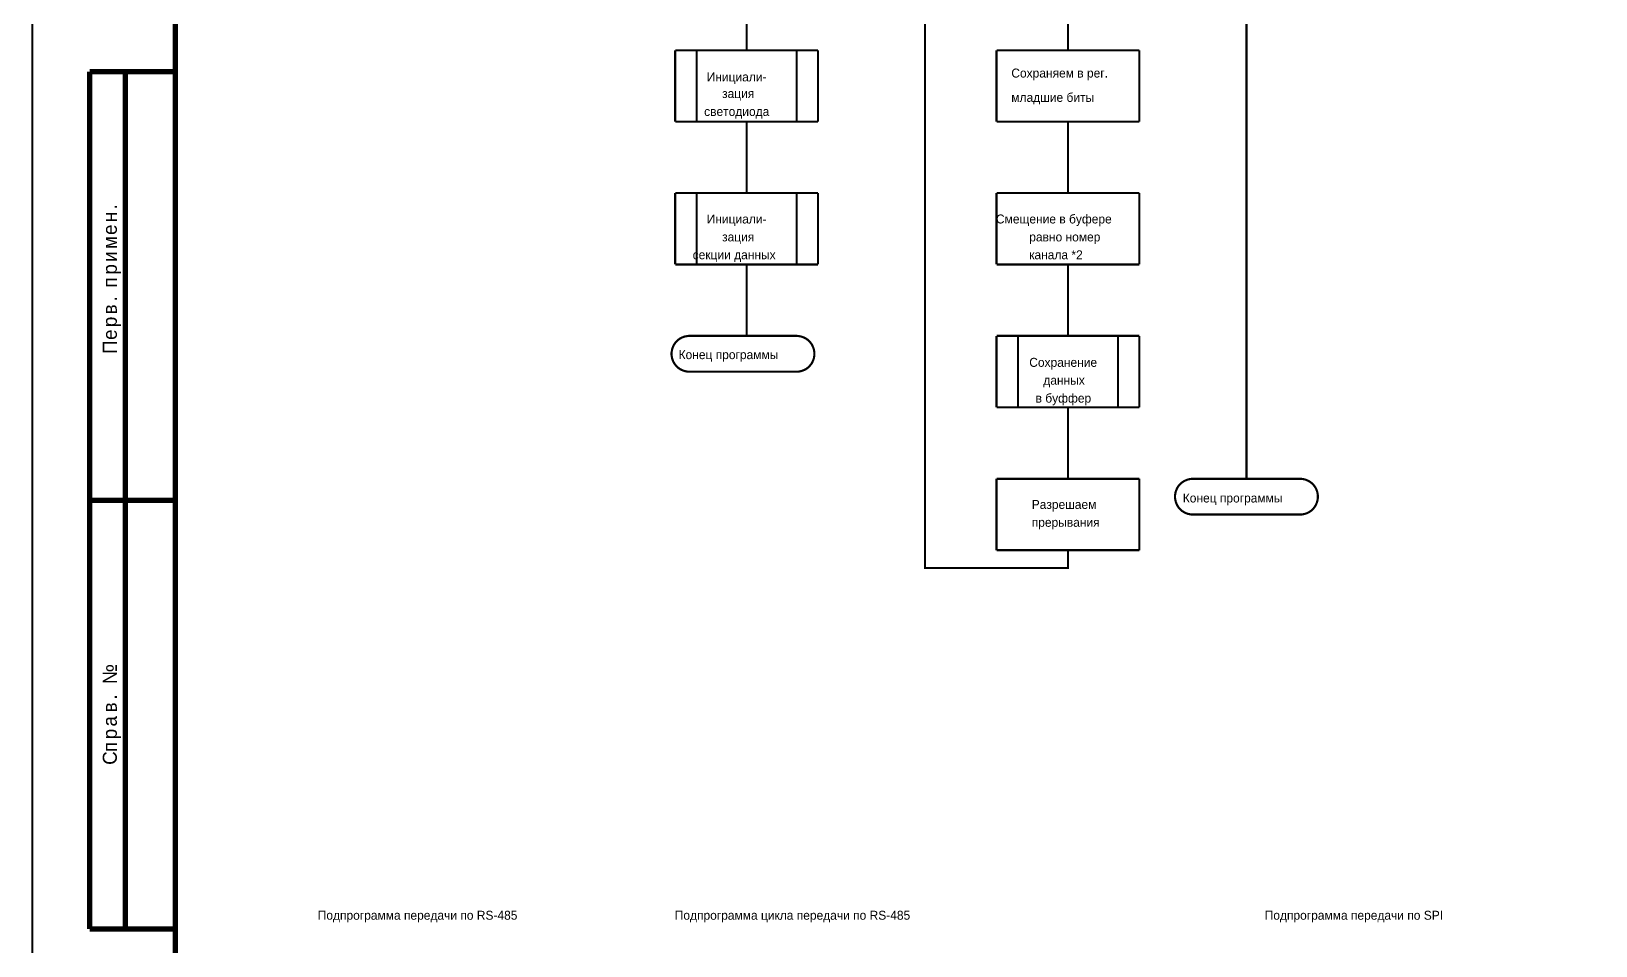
# Model space of a CAD drawing. Header units: inches. Extents: x 0 to 594, y 0 to 420.
# Drawn here: x -0.1 to 218.9, y 169.6 to 297.6 of the extents above; entities that cross this region are included whole.
import ezdxf

# ---------------------------------------------------------------- set-up
doc = ezdxf.new("R2010")
doc.units = ezdxf.units.IN
doc.layers.add('Sheet', color=255, linetype='Continuous')

msp = doc.modelspace()

# ---------------------------------------------------------------- linework, layer by layer
at = {"layer": 'Sheet'}
for points, const_width in [([(0, 419.98), (594, 419.98), (594, 0), (0, 0), (0, 419.98)], 0.3), ([(0, 419.98), (594, 419.98), (594, 0), (0, 0), (0, 419.98)], 0.3), ([(0, 419.98), (0, 0), (594, 0), (594, 419.98), (0, 419.98), (0, 419.98)], 0.0991), ([(0, 419.98), (0, 0), (594, 0), (594, 419.98), (0, 419.98), (0, 419.98)], 0.0991)]:
    msp.add_lwpolyline(points, close=True, dxfattribs=dict(at, const_width=const_width))
for points, const_width in [([(20, 414.98), (20, 4.99)], 0.749), ([(135.01, 369.99), (125, 369.99), (125, 222.5), (145.01, 222.5), (145.01, 225)], 0.3), ([(155.01, 369.99), (170, 369.99), (170, 235)], 0.3), ([(100.01, 304.99), (100.01, 294.99)], 0.3), ([(145.01, 304.99), (145.01, 294.99)], 0.3), ([(90.01, 284.99), (90.01, 294.99)], 0.3), ([(90.01, 294.99), (110.01, 294.99)], 0.3), ([(93.01, 294.99), (93.01, 284.99)], 0.3), ([(107.01, 294.99), (107.01, 284.99)], 0.3), ([(110.01, 294.99), (110.01, 284.99)], 0.3), ([(155.01, 294.99), (135.01, 294.99)], 0.3), ([(135.01, 294.99), (135.01, 285)], 0.3), ([(155.01, 285), (155.01, 294.99)], 0.3), ([(8.01, 171.99), (8.01, 292)], 0.749), ([(8.01, 292), (20, 292)], 0.749), ([(13, 171.99), (13, 292)], 0.749), ([(110.01, 284.99), (90.01, 284.99)], 0.3), ([(100.01, 285), (100.01, 275)], 0.3), ([(135.01, 285), (155.01, 285)], 0.3), ([(145.01, 285), (145.01, 275)], 0.3), ([(90.01, 265), (90.01, 275)], 0.3), ([(90.01, 275), (110.01, 275)], 0.3), ([(93.01, 275), (93.01, 265)], 0.3), ([(107.01, 275), (107.01, 265)], 0.3), ([(110.01, 275), (110.01, 265)], 0.3), ([(155.01, 275), (135.01, 275)], 0.3), ([(135.01, 275), (135.01, 265)], 0.3), ([(155.01, 265), (155.01, 275)], 0.3), ([(110.01, 265), (90.01, 265)], 0.3), ([(100.01, 265), (100.01, 255)], 0.3), ([(135.01, 265), (155.01, 265)], 0.3), ([(145.01, 265), (145.01, 255)], 0.3), ([(92, 255), (91.88, 255), (91.74, 254.99), (91.62, 254.96), (91.5, 254.94), (91.37, 254.92), (91.26, 254.88), (91.14, 254.84), (91.03, 254.8), (90.91, 254.75), (90.81, 254.69), (90.7, 254.64), (90.6, 254.57), (90.51, 254.5), (90.41, 254.43), (90.32, 254.35), (90.23, 254.26), (90.15, 254.18), (90.07, 254.09), (90, 253.99), (89.93, 253.89), (89.86, 253.79), (89.81, 253.69), (89.75, 253.57), (89.7, 253.46), (89.66, 253.35), (89.62, 253.24), (89.58, 253.12), (89.56, 252.99), (89.54, 252.87), (89.51, 252.75), (89.5, 252.62), (89.5, 252.49)], 0.3), ([(92, 255), (107.01, 255)], 0.3), ([(109.5, 252.49), (109.5, 252.62), (109.49, 252.75), (109.47, 252.87), (109.45, 252.99), (109.43, 253.12), (109.39, 253.24), (109.35, 253.35), (109.3, 253.46), (109.26, 253.57), (109.2, 253.69), (109.15, 253.79), (109.08, 253.89), (109.01, 253.99), (108.93, 254.09), (108.86, 254.18), (108.78, 254.26), (108.69, 254.35), (108.6, 254.43), (108.5, 254.5), (108.41, 254.57), (108.31, 254.64), (108.19, 254.69), (108.09, 254.75), (107.98, 254.8), (107.87, 254.84), (107.75, 254.88), (107.63, 254.92), (107.51, 254.94), (107.39, 254.96), (107.26, 254.99), (107.13, 255), (107.01, 255)], 0.3), ([(107.01, 255), (107.01, 255), (107.01, 255), (107.01, 255), (107.01, 255), (107.01, 255), (107.01, 255), (107.01, 255), (107.01, 255), (107.01, 255), (107.01, 255), (107.01, 255), (107.01, 255), (107.01, 255), (107.01, 255), (107.01, 255), (107.01, 255), (107.01, 255), (107.01, 255), (107.01, 255), (107.01, 255), (107.01, 255), (107.01, 255), (107.01, 255), (107.01, 255), (107.01, 255), (107.01, 255), (107.01, 255), (107.01, 255), (107.01, 255), (107.01, 255), (107.01, 255), (107.01, 255)], 0.3), ([(135.01, 245), (135.01, 255)], 0.3), ([(135.01, 255), (155.01, 255)], 0.3), ([(138.01, 255), (138.01, 245)], 0.3), ([(152.01, 255), (152.01, 245)], 0.3), ([(155.01, 255), (155.01, 245)], 0.3), ([(89.5, 252.49), (89.5, 252.37), (89.51, 252.23), (89.54, 252.11), (89.56, 251.98), (89.58, 251.86), (89.62, 251.75), (89.66, 251.63), (89.7, 251.51), (89.75, 251.4), (89.81, 251.3), (89.86, 251.19), (89.93, 251.09), (90, 251), (90.07, 250.9), (90.15, 250.81), (90.23, 250.72), (90.32, 250.64), (90.41, 250.56), (90.51, 250.48), (90.6, 250.42), (90.7, 250.35), (90.81, 250.29), (90.91, 250.24), (91.03, 250.19), (91.14, 250.15), (91.26, 250.1), (91.37, 250.07), (91.5, 250.05), (91.62, 250.02), (91.74, 250), (91.88, 249.99), (92, 249.99)], 0.3), ([(107.01, 249.99), (107.13, 249.99), (107.26, 250), (107.39, 250.02), (107.51, 250.05), (107.63, 250.07), (107.75, 250.1), (107.87, 250.15), (107.98, 250.19), (108.09, 250.24), (108.19, 250.29), (108.31, 250.35), (108.41, 250.42), (108.5, 250.48), (108.6, 250.56), (108.69, 250.64), (108.78, 250.72), (108.86, 250.81), (108.93, 250.9), (109.01, 251), (109.08, 251.09), (109.15, 251.19), (109.2, 251.3), (109.26, 251.4), (109.3, 251.51), (109.35, 251.63), (109.39, 251.75), (109.43, 251.86), (109.45, 251.98), (109.47, 252.11), (109.49, 252.23), (109.5, 252.37), (109.5, 252.49)], 0.3), ([(92, 249.99), (107.01, 249.99)], 0.3), ([(155.01, 245), (135.01, 245)], 0.3), ([(145.01, 245), (145.01, 235)], 0.3), ([(155.01, 235), (135.01, 235)], 0.3), ([(135.01, 235), (135.01, 225)], 0.3), ([(155.01, 225), (155.01, 235)], 0.3), ([(162.51, 235), (162.38, 235), (162.25, 234.98), (162.13, 234.96), (162.01, 234.94), (161.88, 234.92), (161.76, 234.88), (161.65, 234.84), (161.54, 234.79), (161.42, 234.75), (161.31, 234.69), (161.21, 234.64), (161.11, 234.57), (161.01, 234.5), (160.91, 234.42), (160.82, 234.35), (160.73, 234.27), (160.65, 234.18), (160.57, 234.09), (160.49, 233.99), (160.43, 233.9), (160.36, 233.8), (160.3, 233.69), (160.25, 233.58), (160.2, 233.47), (160.16, 233.36), (160.11, 233.24), (160.08, 233.13), (160.06, 233), (160.04, 232.88), (160.01, 232.76), (160, 232.62), (160, 232.5)], 0.3), ([(162.51, 235), (177.51, 235)], 0.3), ([(180, 232.5), (180, 232.62), (179.99, 232.76), (179.97, 232.88), (179.95, 233), (179.92, 233.13), (179.89, 233.24), (179.85, 233.36), (179.8, 233.47), (179.76, 233.58), (179.7, 233.69), (179.64, 233.8), (179.58, 233.9), (179.51, 233.99), (179.43, 234.09), (179.35, 234.18), (179.28, 234.27), (179.19, 234.35), (179.1, 234.42), (179, 234.5), (178.91, 234.57), (178.8, 234.64), (178.69, 234.69), (178.59, 234.75), (178.48, 234.79), (178.37, 234.84), (178.24, 234.88), (178.13, 234.92), (178.01, 234.94), (177.89, 234.96), (177.76, 234.98), (177.63, 235), (177.51, 235)], 0.3), ([(177.51, 235), (177.51, 235), (177.51, 235), (177.51, 235), (177.51, 235), (177.51, 235), (177.51, 235), (177.51, 235), (177.51, 235), (177.51, 235), (177.51, 235), (177.51, 235), (177.51, 235), (177.51, 235), (177.51, 235), (177.51, 235), (177.51, 235), (177.51, 235), (177.51, 235), (177.51, 235), (177.51, 235), (177.51, 235), (177.51, 235), (177.51, 235), (177.51, 235), (177.51, 235), (177.51, 235), (177.51, 235), (177.51, 235), (177.51, 235), (177.51, 235), (177.51, 235), (177.51, 235)], 0.3), ([(8.01, 231.99), (20, 231.99)], 0.749), ([(160, 232.5), (160, 232.36), (160.01, 232.24), (160.04, 232.12), (160.06, 231.99), (160.08, 231.87), (160.11, 231.75), (160.16, 231.64), (160.2, 231.52), (160.25, 231.41), (160.3, 231.3), (160.36, 231.2), (160.43, 231.1), (160.49, 231), (160.57, 230.9), (160.65, 230.81), (160.73, 230.72), (160.82, 230.64), (160.91, 230.56), (161.01, 230.48), (161.11, 230.42), (161.21, 230.35), (161.31, 230.29), (161.42, 230.24), (161.54, 230.19), (161.65, 230.15), (161.76, 230.1), (161.88, 230.07), (162.01, 230.05), (162.13, 230.02), (162.25, 230), (162.38, 229.99), (162.51, 229.99)], 0.3), ([(177.51, 229.99), (177.63, 229.99), (177.76, 230), (177.89, 230.02), (178.01, 230.05), (178.13, 230.07), (178.24, 230.1), (178.37, 230.15), (178.48, 230.19), (178.59, 230.24), (178.69, 230.29), (178.8, 230.35), (178.91, 230.42), (179, 230.48), (179.1, 230.56), (179.19, 230.64), (179.28, 230.72), (179.35, 230.81), (179.43, 230.9), (179.51, 231), (179.58, 231.1), (179.64, 231.2), (179.7, 231.3), (179.76, 231.41), (179.8, 231.52), (179.85, 231.64), (179.89, 231.75), (179.92, 231.87), (179.95, 231.99), (179.97, 232.12), (179.99, 232.24), (180, 232.36), (180, 232.5)], 0.3), ([(162.51, 229.99), (177.51, 229.99)], 0.3), ([(135.01, 225), (155.01, 225)], 0.3), ([(20, 171.99), (8.01, 171.99)], 0.749)]:
    msp.add_lwpolyline(points, dxfattribs=dict(at, const_width=const_width))

# ---------------------------------------------------------------- texts
for s, height, p in [('Инициали-', 1.254, (94.43, 290.63)), ('Сохраняем в рег.', 1.2543, (137.08, 291.17)), ('зация', 1.254, (96.58, 288.3)), ('младшие биты', 1.2543, (137.08, 287.76)), ('светодиода', 1.254, (94.07, 285.79)), ('Инициали-', 1.254, (94.43, 270.74)), ('Смещение в буфере', 1.2543, (134.93, 270.74)), ('зация', 1.254, (96.58, 268.23)), ('равно номер', 1.2543, (139.59, 268.23)), ('секции данных', 1.2543, (92.46, 265.73)), ('канала *2', 1.254, (139.59, 265.73)), ('Конец программы', 1.2543, (90.49, 251.75)), ('Сохранение', 1.254, (139.59, 250.67)), ('данных', 1.254, (141.56, 248.17)), ('в буффер', 1.254, (140.48, 245.66)), ('Конец программы', 1.2543, (161.09, 231.68)), ('Разрешаем', 1.254, (139.94, 230.78)), ('прерывания', 1.254, (139.94, 228.28)), ('Подпрограмма передачи по RS-485', 1.2543, (39.96, 173.27)), ('Подпрограмма цикла передачи по RS-485', 1.2543, (89.95, 173.27)), ('Подпрограмма передачи по SPI', 1.2543, (172.56, 173.27))]:
    msp.add_text(s, height=height, dxfattribs=at).set_placement(p)
for s, p in [('н', (11.83, 270.92)), ('.', (11.83, 272.71)), ('е', (11.83, 269.13)), ('м', (11.83, 267.16)), ('и', (11.83, 265.37)), ('р', (11.83, 263.58)), ('п', (11.83, 261.78)), ('в', (11.83, 258.02)), ('.', (11.83, 259.81)), ('р', (11.83, 256.23)), ('П', (11.83, 252.47)), ('е', (11.83, 254.44)), ('№', (11.83, 206.24)), ('.', (11.83, 204.09)), ('а', (11.83, 200.32)), ('в', (11.83, 202.3)), ('р', (11.83, 198.53)), ('п', (11.83, 196.74)), ('С', (11.83, 194.95))]:
    msp.add_text(s, height=1.97, rotation=90, dxfattribs=at).set_placement(p)

doc.saveas('drawing.dxf')
